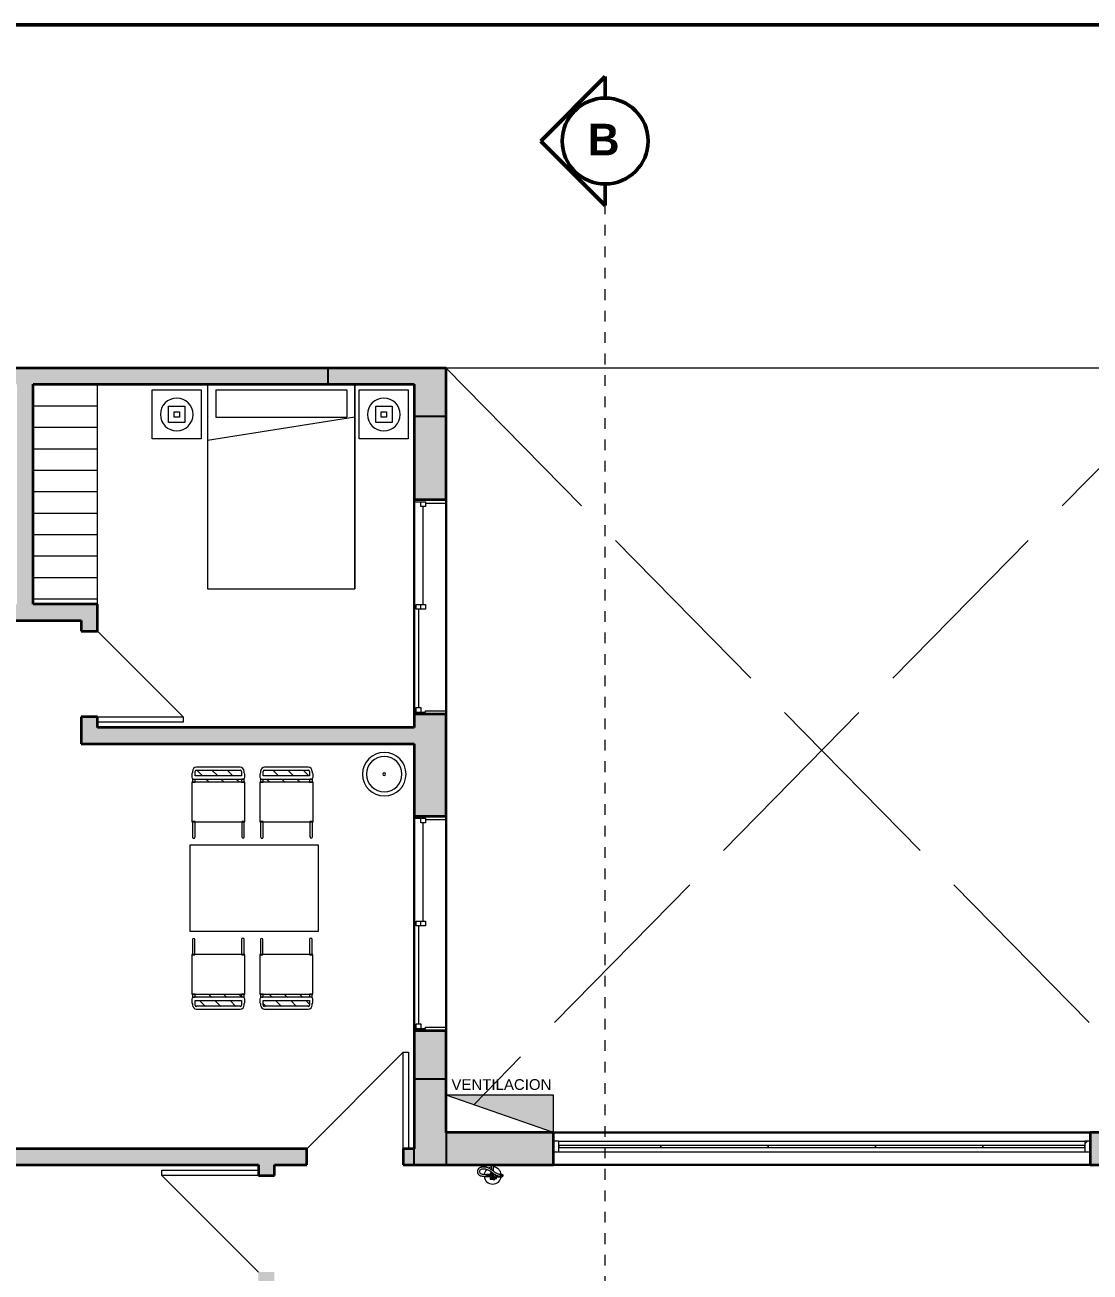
# Model space of a CAD drawing. Header units: metres. Extents: x 42 to 294, y -52 to 32.
# Drawn here: x 55.99 to 65.92, y -8.28 to 3.34 of the extents above; entities that cross this region are included whole.
import ezdxf

# ---------------------------------------------------------------- set-up
doc = ezdxf.new("R2010")
doc.units = ezdxf.units.M
doc.header["$LTSCALE"] = 0.15
doc.linetypes.add('ACAD_ISO02W100', pattern=[15, 12, -3])
doc.linetypes.add('Trazo punto', pattern=[0.015875, 0.00635, -0.004763, 0, -0.004763])
doc.layers.get('0').update_dxf_attribs({"lineweight": 20})
for name, color, linetype, lineweight in [('A-----SYP', 6, 'Continuous', 50), ('A-DETLGEM', 3, 'Continuous', 9), ('A-DOORSYM', 1, 'Continuous', 9), ('A-FLORPAM', 8, 'Continuous', 9), ('A-GLAZIDM', 6, 'Continuous', 9), ('A-WALL', 2, 'Continuous', 30), ('A-WALLCWM', 6, 'Continuous', 9), ('E-LITEEQM', 4, 'Continuous', 9), ('I-DETLFUM', 2, 'Continuous', 9), ('RECUADRO', 82, 'Continuous', 50), ('VENTILACIONES', 4, 'Continuous', 9)]:
    doc.layers.add(name, color=color, linetype=linetype, lineweight=lineweight)
doc.layers.add('Hatch', color=8, linetype='Continuous')
doc.layers.add('MUROS', color=11, linetype='Continuous')
doc.styles.get("Standard").update_dxf_attribs({"font": 'arial.ttf', "height": 0.15})
pattern_1 = [(315, (57.84308, -3.57136), (0.0707107, 0.0707107), [])]

# ---------------------------------------------------------------- blocks, each defined once
blk = doc.blocks.new('Puerta de 1 hoja - 90 x 210 cm-88-04 Tercer piso')
at = {"layer": 'A-DOORSYM', "lineweight": 13}
for p, q in [((0.717, 0.975), (-0.183, 0.075)), ((0.717, 0.975), (-0.183, 0.075)), ((0.717, 0.075), (0.717, 0.975))]:
    blk.add_line(p, q, dxfattribs=at)
blk = doc.blocks.new('Puerta de 1 hoja - 80 x 210 cm-87-04 Tercer piso')
at = {"layer": 'A-DOORSYM', "lineweight": 13}
for p, q in [((0.667, 0.875), (-0.133, 0.075)), ((0.667, 0.875), (-0.133, 0.075)), ((0.667, 0.075), (0.667, 0.875))]:
    blk.add_line(p, q, dxfattribs=at)
blk = doc.blocks.new('Deslizante con cubrejuntas - 2000 x 1200mm-111-04 Tercer piso')
at = {"layer": 'A-GLAZIDM', "lineweight": 13}
for p, q in [((-0.96825, 0.15), (-1, 0.15)), ((-0.96825, -0.04205), (-0.96825, 0.15)), ((0.96825, 0.15), (1, 0.15)), ((0.96825, -0.04205), (0.96825, 0.15)), ((1, 0.15), (1, -0.15)), ((-0.98095, -0.04205), (-0.96825, -0.04205)), ((-0.98095, -0.15), (-0.98095, -0.04205)), ((-0.9365, -0.0865), (-0.98095, -0.0865)), ((-0.96825, -0.04205), (-0.9365, -0.04205)), ((-0.9365, -0.04205), (-0.9365, -0.0865)), ((-0.022225, -0.064275), (-0.9365, -0.064275)), ((-0.022225, -0.04205), (0.022225, -0.04205)), ((-0.022225, -0.13095), (-0.022225, -0.04205)), ((0.022225, -0.0865), (-0.022225, -0.0865)), ((0.022225, -0.04205), (0.022225, -0.13095)), ((0.022225, -0.108725), (0.9365, -0.108725)), ((0.9365, -0.0865), (0.98095, -0.0865)), ((0.9365, -0.13095), (0.9365, -0.0865)), ((0.98095, -0.04205), (0.96825, -0.04205)), ((0.98095, -0.15), (0.98095, -0.04205)), ((-1, -0.15), (-0.98095, -0.15)), ((0.022225, -0.13095), (-0.022225, -0.13095)), ((0.98095, -0.13095), (0.9365, -0.13095)), ((1, -0.15), (0.98095, -0.15))]:
    blk.add_line(p, q, dxfattribs=at)
blk = doc.blocks.new('Panel de sistema - Acristalado-109-04 Tercer piso')
at = {"layer": 'A-WALLCWM'}
for p, q in [((0.475, 0.01), (-0.475, 0.01)), ((-0.475, 0.01), (-0.475, -0.01)), ((0.475, -0.01), (0.475, 0.01)), ((-0.475, -0.01), (0.475, -0.01))]:
    blk.add_line(p, q, dxfattribs=at)
blk = doc.blocks.new('Montante rectangular - Montante rectangular - 5x10 cm Aluminio-108-04 Tercer piso')
at = {"layer": 'A-WALLCWM'}
for p, q in [((16.534, 4.814), (17.484, 4.814)), ((16.534, 4.714), (17.484, 4.714))]:
    blk.add_line(p, q, dxfattribs=at)
blk = doc.blocks.new('Montante rectangular - Montante rectangular - 5x10 cm Aluminio-107-04 Tercer piso')
at = {"layer": 'A-WALLCWM'}
h = blk.add_hatch(dxfattribs=at)
h.set_pattern_fill('FP1_4', color=256, style=0, pattern_type=2)
h.set_pattern_definition([(315, (-0.215, 0.048), (0.25173, 0.25173), []), (315, (-0.215, -0.333), (0.25173, 0.25173), [])])
h.paths.add_polyline_path([(-0.05, 0.05), (0, 0.05), (0, -0.05), (-0.05, -0.05)], flags=0)
at = {"layer": 'A-WALLCWM', "lineweight": 13}
for p, q in [((-0.05, 0.05), (0, 0.05)), ((-0.05, -0.05), (-0.05, 0.05)), ((0, 0.05), (0, -0.05)), ((0, -0.05), (-0.05, -0.05))]:
    blk.add_line(p, q, dxfattribs=at)
blk = doc.blocks.new('Panel de sistema - Acristalado-96-04 Tercer piso')
at = {"layer": 'A-WALLCWM'}
for p, q in [((0.5, 0.01), (-0.5, 0.01)), ((-0.5, 0.01), (-0.5, -0.01)), ((0.5, -0.01), (0.5, 0.01)), ((-0.5, -0.01), (0.5, -0.01))]:
    blk.add_line(p, q, dxfattribs=at)
blk = doc.blocks.new('Montante rectangular - Montante rectangular - 5x10 cm Aluminio-93-04 Tercer piso')
at = {"layer": 'A-WALLCWM'}
for p, q in [((20.734, -3.131), (20.734, -4.131)), ((20.834, -3.131), (20.834, -4.131))]:
    blk.add_line(p, q, dxfattribs=at)
blk = doc.blocks.new('Panel de sistema - Acristalado-95-04 Tercer piso')
at = {"layer": 'A-WALLCWM'}
for p, q in [((0.5, 0.01), (-0.5, 0.01)), ((-0.5, 0.01), (-0.5, -0.01)), ((0.5, -0.01), (0.5, 0.01)), ((-0.5, -0.01), (0.5, -0.01))]:
    blk.add_line(p, q, dxfattribs=at)
blk = doc.blocks.new('Panel de sistema - Acristalado-94-04 Tercer piso')
at = {"layer": 'A-WALLCWM'}
for p, q in [((0.5, 0.01), (-0.5, 0.01)), ((-0.5, 0.01), (-0.5, -0.01)), ((0.5, -0.01), (0.5, 0.01)), ((-0.5, -0.01), (0.5, -0.01))]:
    blk.add_line(p, q, dxfattribs=at)
blk = doc.blocks.new('Panel de sistema - Acristalado-92-04 Tercer piso')
at = {"layer": 'A-WALLCWM'}
for p, q in [((0.475, 0.01), (-0.475, 0.01)), ((-0.475, 0.01), (-0.475, -0.01)), ((0.475, -0.01), (0.475, 0.01)), ((-0.475, -0.01), (0.475, -0.01))]:
    blk.add_line(p, q, dxfattribs=at)
blk = doc.blocks.new('Montante rectangular - Montante rectangular - 5x10 cm Aluminio-91-04 Tercer piso')
at = {"layer": 'A-WALLCWM'}
for p, q in [((20.484, 4.814), (21.434, 4.814)), ((20.484, 4.714), (21.434, 4.714))]:
    blk.add_line(p, q, dxfattribs=at)
blk = doc.blocks.new('Montante rectangular - Montante rectangular - 5x10 cm Aluminio-90-04 Tercer piso')
at = {"layer": 'A-WALLCWM'}
h = blk.add_hatch(dxfattribs=at)
h.set_pattern_fill('FP1_7', color=256, style=0, pattern_type=2)
h.set_pattern_definition([(225, (0.165, 0.048), (0.25173, -0.25173), []), (225, (0.165, -0.333), (0.25173, -0.25173), [])])
h.paths.add_polyline_path([(-0.05, 0.05), (-0.05, -0.05), (0, -0.05), (0, 0.05)], flags=0)
at = {"layer": 'A-WALLCWM', "lineweight": 13}
for p, q in [((-0.05, 0.05), (-0.05, -0.05)), ((0, 0.05), (-0.05, 0.05)), ((0, -0.05), (0, 0.05)), ((-0.05, -0.05), (0, -0.05))]:
    blk.add_line(p, q, dxfattribs=at)
blk = doc.blocks.new('M_Table-Rectangular - 1200 x 800 mm-8-04 Tercer piso')
at = {"layer": 'I-DETLFUM'}
for p, q in [((0.6, 0.4), (-0.6, 0.4)), ((-0.6, 0.4), (-0.6, -0.4)), ((0.6, -0.4), (0.6, 0.4)), ((-0.6, -0.4), (0.6, -0.4))]:
    blk.add_line(p, q, dxfattribs=at)
blk = doc.blocks.new('Chair - Kinder - Chair - Kinder-24-04 Tercer piso')
at = {"layer": 'I-DETLFUM'}
for p, q in [((-0.252, 0.346), (-0.252, 0.203)), ((-0.229, 0.203), (-0.229, 0.346)), ((0.206, 0.346), (0.206, 0.203)), ((0.231, 0.203), (0.231, 0.346)), ((0.237, 0.206), (-0.258, 0.206)), ((-0.258, 0.206), (-0.258, -0.162)), ((-0.252, 0.203), (-0.229, 0.203)), ((0.206, 0.203), (0.231, 0.203)), ((0.237, -0.162), (0.237, 0.206)), ((-0.258, -0.162), (0.237, -0.162)), ((-0.258, -0.209), (-0.258, -0.239)), ((-0.226, -0.162), (-0.252, -0.162)), ((-0.252, -0.162), (-0.252, -0.196)), ((0.221, -0.192), (-0.241, -0.192)), ((-0.241, -0.192), (-0.231, -0.192)), ((-0.226, -0.192), (-0.226, -0.162)), ((-0.226, -0.222), (0.206, -0.222)), ((-0.226, -0.264), (-0.226, -0.222)), ((0.231, -0.162), (0.206, -0.162)), ((0.206, -0.162), (0.206, -0.192)), ((0.206, -0.222), (0.206, -0.264)), ((0.231, -0.196), (0.231, -0.162)), ((0.237, -0.239), (0.237, -0.209)), ((-0.252, -0.25), (-0.252, -0.264)), ((0.193, -0.276), (-0.213, -0.276)), ((-0.213, -0.302), (0.193, -0.302)), ((0.231, -0.264), (0.231, -0.25))]:
    blk.add_line(p, q, dxfattribs=at)
for centre, radius, start, end in [((-0.241, 0.346), 0.0111, 360, 180), ((0.218, 0.346), 0.0127, 360, 180), ((-0.241, -0.209), 0.0171, 92.1268, 180), ((-0.241, -0.209), 0.0171, 89.5465, 128.9719), ((0.22, -0.209), 0.0171, 360, 87.8732), ((0.22, -0.209), 0.0171, 51.0281, 87.8732), ((-0.239, -0.236), 0.0192, 189.5463, 229.0764), ((-0.213, -0.264), 0.0381, 180, 270), ((-0.213, -0.264), 0.0127, 180, 270), ((0.193, -0.264), 0.0381, 270, 360), ((0.193, -0.264), 0.0127, 270, 360), ((0.218, -0.236), 0.0192, 310.9236, 350.4537)]:
    blk.add_arc(centre, radius, start, end, dxfattribs=at)
blk = doc.blocks.new('Chair - Kinder - Chair - Kinder-61-04 Tercer piso')
at = {"layer": 'I-DETLFUM'}
for p, q in [((-0.252, 0.346), (-0.252, 0.203)), ((-0.229, 0.203), (-0.229, 0.346)), ((0.206, 0.346), (0.206, 0.203)), ((0.231, 0.203), (0.231, 0.346)), ((0.237, 0.206), (-0.258, 0.206)), ((-0.258, 0.206), (-0.258, -0.162)), ((-0.252, 0.203), (-0.229, 0.203)), ((0.206, 0.203), (0.231, 0.203)), ((0.237, -0.162), (0.237, 0.206)), ((-0.258, -0.162), (0.237, -0.162)), ((-0.258, -0.209), (-0.258, -0.239)), ((-0.226, -0.162), (-0.252, -0.162)), ((-0.252, -0.162), (-0.252, -0.196)), ((0.221, -0.192), (-0.241, -0.192)), ((-0.241, -0.192), (-0.231, -0.192)), ((-0.226, -0.192), (-0.226, -0.162)), ((-0.226, -0.222), (0.206, -0.222)), ((-0.226, -0.264), (-0.226, -0.222)), ((0.231, -0.162), (0.206, -0.162)), ((0.206, -0.162), (0.206, -0.192)), ((0.206, -0.222), (0.206, -0.264)), ((0.231, -0.196), (0.231, -0.162)), ((0.237, -0.239), (0.237, -0.209)), ((-0.252, -0.25), (-0.252, -0.264)), ((0.193, -0.276), (-0.213, -0.276)), ((-0.213, -0.302), (0.193, -0.302)), ((0.231, -0.264), (0.231, -0.25))]:
    blk.add_line(p, q, dxfattribs=at)
for centre, radius, start, end in [((-0.241, 0.346), 0.0111, 360, 180), ((0.218, 0.346), 0.0127, 360, 180), ((-0.241, -0.209), 0.0171, 92.1268, 180), ((-0.241, -0.209), 0.0171, 89.5465, 128.9719), ((0.22, -0.209), 0.0171, 360, 87.8732), ((0.22, -0.209), 0.0171, 51.0281, 87.8732), ((-0.239, -0.236), 0.0192, 189.5463, 229.0764), ((-0.213, -0.264), 0.0381, 180, 270), ((-0.213, -0.264), 0.0127, 180, 270), ((0.193, -0.264), 0.0381, 270, 360), ((0.193, -0.264), 0.0127, 270, 360), ((0.218, -0.236), 0.0192, 310.9236, 350.4537)]:
    blk.add_arc(centre, radius, start, end, dxfattribs=at)
blk = doc.blocks.new('Bed _3_ - 1372 x 1905mm - Double-59-04 Tercer piso')
at = {"layer": 'I-DETLFUM'}
for p, q in [((-0.415, 0.907), (-0.415, -0.998)), ((-0.415, 0.907), (-0.415, -0.998)), ((-0.338, 0.856), (-0.338, 0.602)), ((-0.338, 0.856), (0.881, 0.856)), ((0.881, 0.856), (0.881, 0.602)), ((0.957, -0.998), (0.957, 0.907)), ((0.957, 0.907), (0.957, -0.998)), ((0.957, 0.602), (-0.415, 0.384)), ((-0.338, 0.602), (0.881, 0.602)), ((-0.415, -0.998), (0.957, -0.998)), ((-0.415, -0.998), (0.957, -0.998))]:
    blk.add_line(p, q, dxfattribs=at)
blk = doc.blocks.new('Mesa-Mesita de noche - 0457 x 0457 x 0610 mm-18-04 Tercer piso')
at = {"layer": 'I-DETLFUM'}
for p, q in [((0.004, 0), (0.004, 0.457)), ((0.004, 0.457), (0.461, 0.457)), ((0.461, 0.457), (0.461, 0)), ((0.461, 0), (0.004, 0))]:
    blk.add_line(p, q, dxfattribs=at)
blk = doc.blocks.new('Table Lamp _2_ - 60 watt Incandescent-17-04 Tercer piso')
at = {"layer": 'E-LITEEQM'}
for p, q in [((-0.0762, -0.0762), (-0.0762, 0.0762)), ((-0.0762, 0.0762), (0.0762, 0.0762)), ((-0.0254, -0.0254), (-0.0254, 0.0254)), ((-0.0254, 0.0254), (0.0254, 0.0254)), ((0.0254, 0.0254), (0.0254, -0.0254)), ((0.0762, 0.0762), (0.0762, -0.0762)), ((0.0762, -0.0762), (-0.0762, -0.0762)), ((0.0254, -0.0254), (-0.0254, -0.0254))]:
    blk.add_line(p, q, dxfattribs=at)
for start, end in [(360, 180), (180, 360)]:
    blk.add_arc((0, 0), 0.1524, start, end, dxfattribs=at)
blk = doc.blocks.new('Floor Lamp _5_ - 100 watt Incandescent-32-04 Tercer piso')
at = {"layer": 'E-LITEEQM'}
for radius, start, end in [(0.203, 0, 180), (0.203, 360, 180), (0.165, 360, 180), (0.203, 180, 0), (0.203, 180, 360), (0.165, 180, 360), (0.0127, 360, 180), (0.0127, 180, 360)]:
    blk.add_arc((0, 0), radius, start, end, dxfattribs=at)
blk = doc.blocks.new('Extintor Planta - Extintor Planta-7-04 Tercer piso')
at = {"layer": 'A-DETLGEM'}
for p, q in [((-0.033, 0), (0.033, 0)), ((-0.033, -0.003), (-0.033, 0)), ((0.033, 0), (0.033, -0.003)), ((-0.056, -0.091), (-0.033, -0.091)), ((-0.056, -0.113), (-0.056, -0.091)), ((-0.032, -0.092), (-0.056, -0.092)), ((-0.032, -0.112), (-0.056, -0.112)), ((-0.033, -0.113), (-0.056, -0.113)), ((-0.033, -0.095), (-0.055, -0.095)), ((-0.033, -0.097), (-0.055, -0.097)), ((-0.033, -0.098), (-0.055, -0.098)), ((-0.033, -0.106), (-0.055, -0.106)), ((-0.033, -0.106), (-0.055, -0.106)), ((-0.033, -0.109), (-0.055, -0.109)), ((-0.011, -0.003), (-0.033, -0.003)), ((-0.031, -0.111), (-0.031, -0.093)), ((-0.024, -0.094), (-0.031, -0.094)), ((-0.031, -0.094), (-0.031, -0.109)), ((-0.031, -0.109), (-0.031, -0.094)), ((-0.024, -0.109), (-0.031, -0.109)), ((-0.024, -0.102), (-0.03, -0.102)), ((-0.024, -0.093), (-0.019, -0.093)), ((-0.024, -0.11), (-0.024, -0.093)), ((-0.024, -0.094), (-0.024, -0.109)), ((-0.024, -0.109), (-0.024, -0.094)), ((-0.024, -0.094), (-0.024, -0.109)), ((-0.024, -0.109), (-0.024, -0.094)), ((-0.019, -0.11), (-0.024, -0.11)), ((-0.019, -0.111), (-0.019, -0.093)), ((-0.017, -0.078), (-0.016, -0.077)), ((-0.017, -0.079), (-0.017, -0.078)), ((-0.016, -0.08), (-0.017, -0.079)), ((-0.017, -0.08), (-0.008, -0.08)), ((-0.017, -0.091), (-0.017, -0.08)), ((0.015, -0.091), (-0.017, -0.091)), ((-0.017, -0.113), (0.085, -0.113)), ((-0.017, -0.124), (-0.017, -0.113)), ((-0.008, -0.077), (-0.016, -0.077)), ((-0.016, -0.077), (-0.008, -0.077)), ((-0.008, -0.08), (-0.016, -0.08)), ((-0.014, -0.079), (-0.014, -0.078)), ((-0.014, -0.078), (-0.014, -0.079)), ((-0.008, -0.05), (-0.009, -0.005)), ((-0.009, -0.101), (0.006, -0.1)), ((-0.009, -0.1), (0.006, -0.1)), ((-0.009, -0.103), (0.006, -0.103)), ((-0.009, -0.104), (0.006, -0.104)), ((-0.008, -0.091), (-0.008, -0.074)), ((-0.003, -0.124), (-0.003, -0.113)), ((0.007, -0.091), (0.007, -0.085)), ((0.008, -0.062), (0.009, -0.005)), ((0.01, -0.111), (0.01, -0.093)), ((0.033, -0.003), (0.011, -0.003)), ((0.011, -0.113), (0.011, -0.116)), ((0.014, -0.113), (0.014, -0.117)), ((0.024, -0.111), (0.024, -0.097)), ((0.034, -0.113), (0.034, -0.113)), ((0.059, -0.091), (0.085, -0.091)), ((0.067, -0.091), (0.077, -0.091)), ((0.067, -0.112), (0.077, -0.112)), ((0.078, -0.091), (0.068, -0.091)), ((0.068, -0.092), (0.078, -0.092)), ((0.068, -0.111), (0.078, -0.111)), ((0.078, -0.112), (0.068, -0.112)), ((0.083, -0.095), (0.073, -0.095)), ((0.073, -0.095), (0.084, -0.095)), ((0.083, -0.108), (0.073, -0.108)), ((0.073, -0.108), (0.084, -0.108)), ((0.074, -0.097), (0.085, -0.097)), ((0.074, -0.098), (0.084, -0.098)), ((0.074, -0.105), (0.084, -0.105)), ((0.074, -0.106), (0.085, -0.106)), ((-0.021, -0.124), (-0.022, -0.125)), ((0.002, -0.125), (-0.022, -0.125)), ((-0.022, -0.125), (-0.022, -0.134)), ((-0.022, -0.134), (-0.021, -0.136)), ((0.002, -0.134), (-0.022, -0.134)), ((0, -0.124), (-0.021, -0.124)), ((-0.021, -0.136), (0, -0.136)), ((0.002, -0.125), (0, -0.124)), ((0, -0.136), (0.002, -0.134)), ((0.002, -0.134), (0.002, -0.125)), ((0.022, -0.129), (0.027, -0.129)), ((0.022, -0.13), (0.027, -0.13))]:
    blk.add_line(p, q, dxfattribs=at)
blk.add_circle((0.014, -0.129), 0.0086, dxfattribs=at)
for centre, radius, start, end in [((0.002, -0.102), 0.08, 135.9144, 172.2983), ((0.002, -0.102), 0.08, 185.9533, 352.0968), ((-0.055, -0.096), 0.00125, 87.7534, 272.2466), ((-0.055, -0.096), 0.0015, 180, 270), ((-0.055, -0.107), 0.0015, 90, 180), ((-0.055, -0.107), 0.00125, 87.7534, 272.2466), ((0.002, -0.102), 0.08, 97.6108, 120.165), ((-0.033, -0.093), 0.002, 0, 90), ((-0.033, -0.096), 0.00125, 267.7534, 92.2466), ((-0.033, -0.096), 0.0015, 270, 2.3082), ((-0.033, -0.107), 0.0015, 0, 90), ((-0.033, -0.107), 0.00125, 267.7534, 92.2466), ((-0.033, -0.111), 0.002, 270, 0), ((-0.02, -0.098), 0.0113, 159.7422, 200.2578), ((-0.02, -0.105), 0.0113, 159.7422, 200.2578), ((0.002, -0.102), 0.028, 132.7949, 163.8176), ((0.002, -0.102), 0.028, 196.1824, 227.2051), ((-0.035, -0.098), 0.0113, 339.7422, 20.2578), ((-0.035, -0.105), 0.0113, 339.7422, 20.2578), ((-0.017, -0.093), 0.002, 90, 180), ((-0.017, -0.111), 0.002, 180, 270), ((-0.016, -0.08), 0.0031, 55.6158, 124.3842), ((-0.016, -0.077), 0.0031, 235.6158, 304.3842), ((-0.01, -0.089), 0.0116, 75.4775, 107.588), ((-0.01, -0.068), 0.0116, 252.412, 284.5225), ((0.002, -0.102), 0.028, 108.9791, 119.0924), ((-0.011, -0.005), 0.002, 0, 90), ((-0.009, -0.102), 0.002, 90, 270), ((-0.009, -0.102), 0.001, 90, 270), ((0, -0.076), 0.005, 185.0996, 281.5457), ((0, -0.076), 0.004, 199.6469, 266.9771), ((0.006, -0.102), 0.0015, 270, 90), ((0.006, -0.102), 0.002, 270, 90), ((0.011, -0.005), 0.002, 90, 180), ((0.002, -0.102), 0.08, 7.9032, 84.6893), ((0.009, -0.116), 0.002, 291.6043, 0), ((0.002, -0.102), 0.019, 311.384, 324.6235), ((0.002, -0.102), 0.02, 308.9062, 326.633), ((0.002, -0.102), 0.028, 317.5683, 336.8386), ((0.065, -0.102), 0.0097, 240.3001, 93.6967), ((0.065, -0.092), 0.001, 95.1964, 167.3578), ((0.064, -0.102), 0.0095, 270, 85.8221), ((0.065, -0.111), 0.001, 192.6422, 264.8036), ((0.066, -0.102), 0.0105, 84.8036, 95.1964), ((0.066, -0.102), 0.0105, 264.8036, 275.1964), ((0.067, -0.092), 0.001, 348.7613, 84.8036), ((0.067, -0.111), 0.001, 275.1964, 11.2387), ((0.073, -0.096), 0.001, 35.1964, 116.6), ((0.073, -0.107), 0.001, 243.4, 324.8036), ((0.065, -0.102), 0.0105, 24.8036, 35.1964), ((0.065, -0.102), 0.0105, 324.8036, 335.1964), ((0.073, -0.098), 0.001, 303.4, 24.8036), ((0.073, -0.105), 0.001, 335.1964, 56.6), ((0.077, -0.092), 0.001, 348.7613, 84.8036), ((0.077, -0.111), 0.001, 275.1964, 11.2387), ((0.075, -0.102), 0.0097, 41.8777, 71.729), ((0.075, -0.102), 0.0097, 288.271, 318.1223), ((0.079, -0.102), 0.008, 283.1821, 76.8179), ((0.082, -0.102), 0.011, 270, 90), ((0.083, -0.096), 0.001, 35.1964, 91.717), ((0.083, -0.107), 0.001, 268.283, 324.8036), ((0.075, -0.102), 0.0105, 24.8036, 35.1964), ((0.084, -0.098), 0.001, 303.4, 24.8036), ((0.075, -0.102), 0.0097, 360, 18.953), ((0.075, -0.102), 0.0097, 341.047, 0), ((0.084, -0.105), 0.001, 335.1964, 56.6), ((0.075, -0.102), 0.0105, 324.8036, 335.1964), ((0.085, -0.102), 0.011, 270, 90), ((0.079, -0.102), 0.007, 323.9259, 36.0741), ((0.092, -0.102), 0.007, 289.664, 70.336), ((0.002, -0.102), 0.019, 254.7425, 283.427), ((0.002, -0.102), 0.02, 255.5225, 279.103), ((0.014, -0.129), 0.012, 111.6043, 356.6434), ((0.002, -0.102), 0.028, 270, 270.666), ((0.002, -0.102), 0.028, 277.6417, 310.5926), ((0.014, -0.129), 0.012, 1.4206, 102.9565), ((0.022, -0.129), 0.0005, 90, 270)]:
    blk.add_arc(centre, radius, start, end, dxfattribs=at)
blk.add_ellipse((0.012, -0.119), major_axis=(-0.00015, 0.00169), ratio=0.811951, dxfattribs=at)
for points, knots in [([(0.069, -0.093), (0.064, -0.092), (0.061, -0.091), (0.053, -0.089), (0.05, -0.087), (0.045, -0.086), (0.044, -0.085), (0.042, -0.085), (0.041, -0.084), (0.04, -0.084), (0.04, -0.083), (0.038, -0.083), (0.037, -0.082), (0.033, -0.08), (0.031, -0.079), (0.026, -0.076), (0.024, -0.074), (0.019, -0.071), (0.017, -0.069), (0.011, -0.064), (0.007, -0.061), (-0.003, -0.054), (-0.007, -0.051), (-0.014, -0.046), (-0.017, -0.045), (-0.021, -0.042), (-0.022, -0.041), (-0.027, -0.038), (-0.03, -0.037), (-0.037, -0.033), (-0.04, -0.032), (-0.048, -0.029), (-0.052, -0.027), (-0.057, -0.026), (-0.058, -0.026), (-0.06, -0.025), (-0.061, -0.025), (-0.063, -0.025), (-0.064, -0.024), (-0.067, -0.024), (-0.068, -0.024), (-0.074, -0.023), (-0.078, -0.023), (-0.085, -0.023), (-0.089, -0.024), (-0.093, -0.024), (-0.093, -0.024), (-0.095, -0.024), (-0.095, -0.024), (-0.096, -0.024), (-0.097, -0.024), (-0.099, -0.025), (-0.1, -0.025), (-0.104, -0.025), (-0.106, -0.026), (-0.111, -0.027), (-0.113, -0.028), (-0.117, -0.029), (-0.119, -0.03), (-0.123, -0.032), (-0.125, -0.033), (-0.128, -0.036), (-0.13, -0.037), (-0.132, -0.039), (-0.132, -0.04), (-0.133, -0.041), (-0.133, -0.041), (-0.134, -0.042), (-0.134, -0.043), (-0.135, -0.044), (-0.136, -0.045), (-0.138, -0.048), (-0.138, -0.05), (-0.14, -0.054), (-0.14, -0.057), (-0.141, -0.06), (-0.141, -0.061), (-0.141, -0.063), (-0.141, -0.064), (-0.141, -0.066), (-0.141, -0.067), (-0.141, -0.071), (-0.141, -0.073), (-0.14, -0.077), (-0.14, -0.079), (-0.138, -0.082), (-0.138, -0.084), (-0.137, -0.086), (-0.136, -0.087), (-0.135, -0.089), (-0.134, -0.091), (-0.131, -0.093), (-0.13, -0.094), (-0.128, -0.096), (-0.127, -0.097), (-0.125, -0.098), (-0.123, -0.099), (-0.12, -0.101), (-0.118, -0.102), (-0.115, -0.103), (-0.113, -0.104), (-0.111, -0.105), (-0.11, -0.105), (-0.108, -0.105), (-0.108, -0.105), (-0.105, -0.106), (-0.104, -0.106), (-0.099, -0.107), (-0.096, -0.108), (-0.09, -0.109), (-0.086, -0.109), (-0.08, -0.11), (-0.078, -0.11), (-0.076, -0.11), (-0.074, -0.11), (-0.073, -0.11), (-0.072, -0.11), (-0.07, -0.11), (-0.069, -0.11), (-0.066, -0.11), (-0.065, -0.111), (-0.061, -0.111), (-0.059, -0.111), (-0.056, -0.111)], [0, 0, 0, 0, 12.628374, 12.628374, 25.256748, 25.256748, 30.408273, 30.408273, 32.810476, 32.810476, 35.212678, 35.212678, 40.017083, 40.017083, 49.625893, 49.625893, 59.234703, 59.234703, 67.105643, 67.105643, 83.617408, 83.617408, 100.129174, 100.129174, 107.953215, 107.953215, 112.869617, 112.869617, 122.70242, 122.70242, 132.535223, 132.535223, 142.368026, 142.368026, 145.233451, 145.233451, 147.484006, 147.484006, 149.734561, 149.734561, 154.23567, 154.23567, 163.457339, 163.457339, 172.679009, 172.679009, 174.337146, 174.337146, 175.835512, 175.835512, 177.333879, 177.333879, 180.330613, 180.330613, 185.280729, 185.280729, 190.230844, 190.230844, 193.903437, 193.903437, 197.576029, 197.576029, 200.533896, 200.533896, 201.565321, 201.565321, 202.424703, 202.424703, 203.284085, 203.284085, 205.002849, 205.002849, 208.63314, 208.63314, 212.263432, 212.263432, 214.290056, 214.290056, 216.058802, 216.058802, 217.827548, 217.827548, 221.217195, 221.217195, 224.606841, 224.606841, 226.313124, 226.313124, 227.846636, 227.846636, 230.109339, 230.109339, 232.372042, 232.372042, 234.634746, 234.634746, 236.897449, 236.897449, 240.706675, 240.706675, 244.515901, 244.515901, 246.372383, 246.372383, 248.228864, 248.228864, 251.941827, 251.941827, 259.367753, 259.367753, 269.878861, 269.878861, 274.886822, 274.886822, 278.207164, 278.207164, 280.860914, 280.860914, 283.514665, 283.514665, 288.822165, 288.822165, 294.320287, 294.320287, 294.320287, 294.320287]), ([(0.064, -0.111), (0.054, -0.108), (0.032, -0.103), (0.001, -0.08), (-0.029, -0.058), (-0.062, -0.041), (-0.091, -0.042), (-0.118, -0.046), (-0.124, -0.065), (-0.121, -0.08), (-0.099, -0.09), (-0.077, -0.091), (-0.061, -0.092), (-0.056, -0.092)], [0, 0, 0, 0, 32.609078, 67.073318, 113.150037, 146.136726, 174.512032, 201.860882, 215.093168, 227.864963, 246.335501, 279.385254, 294.320287, 294.320287, 294.320287, 294.320287]), ([(0.027, -0.13), (0.027, -0.13), (0.027, -0.13), (0.027, -0.13), (0.027, -0.13), (0.032, -0.13), (0.032, -0.13), (0.034, -0.13), (0.034, -0.129), (0.035, -0.129), (0.035, -0.129), (0.036, -0.128), (0.036, -0.128), (0.037, -0.127), (0.037, -0.127), (0.037, -0.126), (0.037, -0.125), (0.037, -0.123), (0.037, -0.122), (0.037, -0.12), (0.037, -0.119), (0.037, -0.116), (0.036, -0.114), (0.035, -0.113)], [0, 0, 0, 0, 0.96333, 0.96333, 2.889989, 2.889989, 5.040517, 5.040517, 6.840096, 6.840096, 7.911251, 7.911251, 8.945252, 8.945252, 9.979252, 9.979252, 12.571439, 12.571439, 14.219955, 14.219955, 17.617879, 17.617879, 23.39155, 23.39155, 23.39155, 23.39155]), ([(0.027, -0.129), (0.027, -0.129), (0.027, -0.129), (0.029, -0.128), (0.03, -0.128), (0.031, -0.128), (0.032, -0.128), (0.033, -0.128), (0.034, -0.128), (0.034, -0.128), (0.034, -0.127), (0.035, -0.127), (0.035, -0.127), (0.035, -0.126), (0.035, -0.126), (0.036, -0.125), (0.036, -0.124), (0.036, -0.122), (0.036, -0.122), (0.036, -0.121), (0.036, -0.12), (0.036, -0.119), (0.035, -0.118), (0.035, -0.116), (0.034, -0.114), (0.034, -0.113)], [0, 0, 0, 0, 0.961919, 0.961919, 2.885757, 2.885757, 5.037517, 5.037517, 6.837759, 6.837759, 8.074039, 8.074039, 9.310319, 9.310319, 10.5466, 10.5466, 13.362107, 13.362107, 14.759443, 14.759443, 16.156779, 16.156779, 18.95145, 18.95145, 23.688403, 23.688403, 23.688403, 23.688403])]:
    blk.add_open_spline(points, degree=3, knots=knots, dxfattribs=at)
blk = doc.blocks.new('Sección - Extremo de sección-3896-04 Tercer piso')
at = {"layer": 'A-----SYP'}
for p, q in [((-0.006, 0.00598), (-0.012, 0)), ((0, 0), (-0.006, 0.00598)), ((-0.012, 0), (-0.01, 0)), ((-0.002, 0), (0, 0))]:
    blk.add_line(p, q, dxfattribs=at)
blk.add_circle((-0.006, 0), 0.004, dxfattribs=at)
blk.add_arc((-0.006, 0), 0.004, 0, 180, dxfattribs=at)
blk = doc.blocks.new('Puerta de 1 hoja - 90 x 210 cm-71-02 Primer piso')
at = {"layer": 'A-DOORSYM', "lineweight": 13}
for p, q in [((0.717, 0.975), (-0.183, 0.075)), ((0.717, 0.975), (-0.183, 0.075)), ((0.717, 0.075), (0.717, 0.975))]:
    blk.add_line(p, q, dxfattribs=at)
blk = doc.blocks.new('Puerta de 1 hoja - 80 x 210 cm-66-02 Primer piso')
at = {"layer": 'A-DOORSYM', "lineweight": 13}
for p, q in [((0.667, 0.875), (-0.133, 0.075)), ((0.667, 0.875), (-0.133, 0.075)), ((0.667, 0.075), (0.667, 0.875))]:
    blk.add_line(p, q, dxfattribs=at)

msp = doc.modelspace()

# ---------------------------------------------------------------- hatches: boundary and pattern name
at = {"layer": 'A-FLORPAM'}
h = msp.add_hatch(dxfattribs=at)
h.set_pattern_fill('FP1_3', color=256, style=0, pattern_type=2)
h.set_pattern_definition(pattern_1)
edge = h.paths.add_edge_path(flags=0)
edge.add_line((57.579, -3.659), (58.01, -3.659))
edge.add_line((58.01, -3.659), (58.01, -3.618))
edge.add_arc((57.998, -3.618), 0.0127, 0, 90)
edge.add_line((57.998, -3.605), (57.591, -3.605))
edge.add_arc((57.591, -3.618), 0.0127, 90, 180)
edge.add_line((57.579, -3.618), (57.579, -3.659))
h = msp.add_hatch(dxfattribs=at)
h.set_pattern_fill('FP1_3', color=256, style=0, pattern_type=2)
h.set_pattern_definition(pattern_1)
h.paths.add_polyline_path([(58.01, -3.719), (58.01, -3.689), (57.579, -3.689), (57.579, -3.719)], flags=0)
h = msp.add_hatch(dxfattribs=at)
h.set_pattern_fill('FP1_3', color=256, style=0, pattern_type=2)
h.set_pattern_definition(pattern_1)
edge = h.paths.add_edge_path(flags=0)
edge.add_line((58.213, -3.659), (58.645, -3.659))
edge.add_line((58.645, -3.659), (58.645, -3.618))
edge.add_arc((58.632, -3.618), 0.0127, 0, 90)
edge.add_line((58.632, -3.605), (58.226, -3.605))
edge.add_arc((58.226, -3.618), 0.0127, 90, 180)
edge.add_line((58.213, -3.618), (58.213, -3.659))
h = msp.add_hatch(dxfattribs=at)
h.set_pattern_fill('FP1_3', color=256, style=0, pattern_type=2)
h.set_pattern_definition(pattern_1)
h.paths.add_polyline_path([(58.645, -3.719), (58.645, -3.689), (58.213, -3.689), (58.213, -3.719)], flags=0)
h = msp.add_hatch(dxfattribs=at)
h.set_pattern_fill('FP1_3', color=256, style=0, pattern_type=2)
h.set_pattern_definition(pattern_1)
h.paths.add_polyline_path([(57.579, -5.693), (57.579, -5.724), (58.01, -5.724), (58.01, -5.693)], flags=0)
h = msp.add_hatch(dxfattribs=at)
h.set_pattern_fill('FP1_3', color=256, style=0, pattern_type=2)
h.set_pattern_definition(pattern_1)
h.paths.add_polyline_path([(58.213, -5.693), (58.213, -5.724), (58.645, -5.724), (58.645, -5.693)], flags=0)
h = msp.add_hatch(dxfattribs=at)
h.set_pattern_fill('FP1_3', color=256, style=0, pattern_type=2)
h.set_pattern_definition(pattern_1)
edge = h.paths.add_edge_path(flags=0)
edge.add_line((58.01, -5.753), (57.579, -5.753))
edge.add_line((57.579, -5.753), (57.579, -5.795))
edge.add_arc((57.591, -5.795), 0.0127, 180, 270)
edge.add_line((57.591, -5.808), (57.998, -5.808))
edge.add_arc((57.998, -5.795), 0.0127, 270, 360)
edge.add_line((58.01, -5.795), (58.01, -5.753))
h = msp.add_hatch(dxfattribs=at)
h.set_pattern_fill('FP1_3', color=256, style=0, pattern_type=2)
h.set_pattern_definition(pattern_1)
edge = h.paths.add_edge_path(flags=0)
edge.add_line((58.645, -5.753), (58.213, -5.753))
edge.add_line((58.213, -5.753), (58.213, -5.795))
edge.add_arc((58.226, -5.795), 0.0127, 180, 270)
edge.add_line((58.226, -5.808), (58.632, -5.808))
edge.add_arc((58.632, -5.795), 0.0127, 270, 360)
edge.add_line((58.645, -5.795), (58.645, -5.753))
at = {"layer": 'Hatch', "ltscale": 0.2}
for points in [[(59.618, -0.009), (59.618, -0.309), (59.918, -0.309), (59.918, 0.141), (58.818, 0.141), (58.818, -0.009)], [(59.918, -6.484), (59.618, -6.484), (59.618, -7.284), (59.918, -7.284)]]:
    msp.add_hatch(color=256, dxfattribs=at).paths.add_polyline_path(points)
at = {"layer": 'MUROS'}
h = msp.add_hatch(color=256, dxfattribs=at)
h.paths.add_polyline_path([(54.418, -2.209), (55.118, -2.209), (55.118, -2.059), (54.418, -2.059), (54.418, -0.309), (54.118, -0.309), (54.118, -4.034), (54.418, -4.034), (54.418, -3.359), (55.118, -3.359), (55.118, -3.209), (54.418, -3.209)])
h.paths.add_polyline_path([(58.818, 0.141), (55.018, 0.141), (55.018, -0.009), (55.918, -0.009), (55.918, -2.059), (55.818, -2.059), (55.818, -2.209), (56.518, -2.209), (56.518, -2.309), (56.668, -2.309), (56.668, -2.059), (56.068, -2.059), (56.068, -0.009), (58.818, -0.009)])
h.paths.add_polyline_path([(59.918, -0.309), (59.618, -0.309), (59.618, -1.084), (59.918, -1.084)])
h.paths.add_polyline_path([(59.918, -3.084), (59.618, -3.084), (59.618, -3.209), (56.668, -3.209), (56.668, -3.109), (56.518, -3.109), (56.518, -3.359), (59.618, -3.359), (59.618, -4.034), (59.918, -4.034)])
h.paths.add_polyline_path([(59.918, -6.034), (59.618, -6.034), (59.618, -6.484), (59.918, -6.484)])
h.paths.add_polyline_path([(59.618, -7.134), (59.518, -7.134), (59.518, -7.284), (59.618, -7.284)])
h.paths.add_polyline_path([(60.918, -6.984), (59.918, -6.984), (59.918, -7.284), (60.918, -7.284)])
h.paths.add_polyline_path([(66.918, -6.984), (65.918, -6.984), (65.918, -7.284), (66.918, -7.284)])
h.paths.add_polyline_path([(67.218, -6.034), (66.918, -6.034), (66.918, -6.684), (67.218, -6.684)])
h.paths.add_polyline_path([(71.118, -3.209), (70.718, -3.209), (70.718, -3.109), (70.568, -3.109), (70.568, -3.134), (70.568, -3.159), (70.568, -3.209), (67.218, -3.209), (67.218, -3.084), (66.918, -3.084), (66.918, -4.034), (67.218, -4.034), (67.218, -3.359), (70.568, -3.359), (70.568, -3.459), (70.718, -3.459), (70.718, -3.359), (71.118, -3.359)])
h.paths.add_polyline_path([(67.218, -0.309), (66.918, -0.309), (66.918, -1.084), (67.218, -1.084)])
h.paths.add_polyline_path([(72.518, 0.141), (68.018, 0.141), (68.018, -0.009), (71.168, -0.009), (71.168, -2.059), (70.568, -2.059), (70.568, -2.309), (70.718, -2.309), (70.718, -2.209), (72.018, -2.209), (72.018, -2.059), (71.318, -2.059), (71.318, -0.009), (72.518, -0.009)])
h.paths.add_polyline_path([(76.693, 0.141), (73.318, 0.141), (73.318, -0.009), (76.693, -0.009)])
h.paths.add_polyline_path([(72.968, -0.009), (72.818, -0.009), (72.818, -2.059), (72.718, -2.059), (72.718, -2.209), (72.818, -2.209), (72.818, -2.309), (72.968, -2.309), (72.968, -2.209), (73.568, -2.209), (73.568, -2.059), (72.968, -2.059)])
h.paths.add_polyline_path([(77.493, -0.459), (77.193, -0.459), (77.193, -1.034), (77.493, -1.034)])
h = msp.add_hatch(color=256, dxfattribs=at)
h.paths.add_polyline_path([(50.993, -8.934), (51.093, -8.934), (51.093, -8.784), (50.743, -8.784), (50.743, -8.934), (50.793, -8.934), (50.843, -8.934), (50.843, -12.734), (50.643, -12.734), (50.643, -13.034), (51.193, -13.034), (51.193, -12.984), (51.193, -12.734), (50.993, -12.734)])
h.paths.add_polyline_path([(53.618, -6.984), (53.418, -6.984), (53.418, -7.284), (53.618, -7.284)])
h.paths.add_polyline_path([(54.418, -6.034), (54.118, -6.034), (54.118, -6.984), (54.418, -6.984)])
h.paths.add_polyline_path([(58.618, -7.134), (54.418, -7.134), (54.418, -7.284), (58.168, -7.284), (58.168, -7.384), (58.318, -7.384), (58.318, -7.284), (58.618, -7.284)])
h.paths.add_polyline_path([(54.943, -12.734), (54.443, -12.734), (54.443, -13.034), (54.943, -13.034)])
h.paths.add_polyline_path([(53.643, -12.734), (53.193, -12.734), (53.193, -13.034), (53.643, -13.034)])
h.paths.add_polyline_path([(56.73, -12.734), (55.743, -12.734), (55.743, -9.884), (55.593, -9.884), (55.593, -12.734), (55.493, -12.734), (55.493, -13.034), (56.73, -13.034), (56.73, -12.984)])
h.paths.add_polyline_path([(59.718, -13.859), (47.593, -13.859), (47.593, -13.909), (47.643, -13.909), (47.643, -13.959), (59.718, -13.959)])
h.paths.add_polyline_path([(59.868, -10.659), (59.718, -10.659), (59.718, -12.734), (58.73, -12.734), (58.73, -13.034), (59.718, -13.034), (59.718, -12.809), (59.868, -12.809)])
h.paths.add_polyline_path([(59.868, -8.809), (59.918, -8.809), (59.918, -8.659), (59.618, -8.659), (59.618, -8.809), (59.668, -8.809), (59.718, -8.809), (59.718, -9.859), (59.868, -9.859)])
h.paths.add_polyline_path([(58.718, -8.659), (58.318, -8.659), (58.318, -8.284), (58.168, -8.284), (58.168, -8.809), (58.718, -8.809)])
at = {"layer": 'VENTILACIONES'}
h = msp.add_hatch(color=256, dxfattribs=at)
h.paths.add_polyline_path([(60.262, -6.634), (59.918, -6.634), (60.174, -6.724)])
h.paths.add_polyline_path([(60.918, -6.634), (60.262, -6.634), (60.174, -6.724), (60.918, -6.984)])

# ---------------------------------------------------------------- linework, layer by layer
for p, q in [((66.918, 0.141), (59.918, 0.141)), ((56.668, -2.059), (56.668, -0.009)), ((56.068, -0.209), (56.668, -0.209)), ((56.068, -0.409), (56.668, -0.409)), ((56.068, -0.609), (56.668, -0.609)), ((56.068, -0.809), (56.668, -0.809)), ((56.068, -1.009), (56.668, -1.009)), ((56.068, -1.209), (56.668, -1.209)), ((56.068, -1.409), (56.668, -1.409)), ((56.068, -1.609), (56.668, -1.609)), ((56.068, -1.809), (56.668, -1.809)), ((56.068, -2.009), (56.668, -2.009))]:
    msp.add_line(p, q)
at = {"linetype": 'ACAD_ISO02W100'}
for p, q in [((59.918, 0.141), (66.918, -6.984)), ((66.918, 0.141), (60.174, -6.724))]:
    msp.add_line(p, q, dxfattribs=at)
at = {"layer": 'A-----SYP', "linetype": 'Trazo punto', "lineweight": 15}
msp.add_line((61.399, -21.823), (61.399, 1.659), dxfattribs=at)
at = {"layer": 'A-DOORSYM'}
for p, q in [((56.668, -3.159), (56.668, -3.109)), ((57.468, -3.109), (57.468, -3.159)), ((57.468, -3.159), (56.668, -3.159)), ((59.518, -6.234), (59.568, -6.234)), ((59.568, -6.234), (59.568, -7.134)), ((59.568, -7.134), (59.518, -7.134)), ((57.268, -7.384), (57.268, -7.334)), ((57.268, -7.334), (58.168, -7.334)), ((58.168, -7.334), (58.168, -7.384))]:
    msp.add_line(p, q, dxfattribs=at)
at = {"layer": 'A-WALL', "lineweight": 35}
for p, q in [((59.918, 0.141), (54.118, 0.141)), ((59.918, -1.084), (59.918, 0.141)), ((56.068, -0.009), (59.618, -0.009)), ((56.068, -2.059), (56.068, -0.009)), ((59.618, -0.009), (59.618, -1.084)), ((59.618, -1.084), (59.918, -1.084)), ((56.668, -2.059), (56.068, -2.059)), ((56.668, -2.309), (56.668, -2.059)), ((55.818, -2.209), (56.518, -2.209)), ((56.518, -2.209), (56.518, -2.309)), ((56.518, -2.309), (56.668, -2.309)), ((56.518, -3.109), (56.518, -3.359)), ((56.668, -3.109), (56.518, -3.109)), ((56.668, -3.209), (56.668, -3.109)), ((59.618, -3.084), (59.618, -3.209)), ((59.918, -3.084), (59.618, -3.084)), ((59.918, -4.034), (59.918, -3.084)), ((59.618, -3.209), (56.668, -3.209)), ((56.518, -3.359), (59.618, -3.359)), ((59.618, -3.359), (59.618, -4.034)), ((59.618, -4.034), (59.918, -4.034)), ((59.618, -6.034), (59.618, -7.134)), ((59.918, -6.034), (59.618, -6.034)), ((59.918, -6.984), (59.918, -6.034)), ((60.918, -6.984), (59.918, -6.984)), ((60.918, -7.284), (60.918, -6.984)), ((66.918, -6.984), (65.918, -6.984)), ((65.918, -6.984), (65.918, -7.284)), ((58.618, -7.134), (54.418, -7.134)), ((58.618, -7.284), (58.618, -7.134)), ((59.618, -7.134), (59.518, -7.134)), ((59.518, -7.134), (59.518, -7.284)), ((53.418, -7.284), (58.168, -7.284)), ((58.168, -7.284), (58.168, -7.384)), ((58.318, -7.284), (58.618, -7.284)), ((58.318, -7.384), (58.318, -7.284)), ((59.518, -7.284), (60.918, -7.284)), ((65.918, -7.284), (67.218, -7.284)), ((58.168, -7.384), (58.318, -7.384))]:
    msp.add_line(p, q, dxfattribs=at)
at = {"layer": 'A-WALL'}
for p, q in [((59.618, -3.084), (59.618, -1.084)), ((59.918, -1.084), (59.918, -3.084)), ((59.618, -6.034), (59.618, -4.034)), ((59.918, -4.034), (59.918, -6.034)), ((60.918, -6.984), (65.918, -6.984)), ((65.918, -7.284), (60.918, -7.284))]:
    msp.add_line(p, q, dxfattribs=at)
at = {"layer": 'Hatch', "ltscale": 0.2}
for p, q in [((58.818, -0.009), (58.818, 0.141)), ((58.818, 0.141), (59.918, 0.141)), ((59.918, -0.009), (59.918, 0.141)), ((59.918, 0.141), (59.918, -0.309)), ((59.618, -0.009), (58.818, -0.009)), ((59.618, -0.309), (59.618, -0.009)), ((59.918, -0.309), (59.618, -0.309)), ((59.618, -6.484), (59.918, -6.484)), ((59.618, -7.284), (59.618, -6.484)), ((59.918, -6.484), (59.918, -7.284)), ((59.918, -7.284), (59.618, -7.284))]:
    msp.add_line(p, q, dxfattribs=at)
at = {"layer": 'RECUADRO', "ltscale": 0.1}
for p, q in [((83.791, 3.341), (41.791, 3.341)), ((41.791, 3.341), (83.791, 3.341))]:
    msp.add_line(p, q, dxfattribs=at)
at = {"layer": 'VENTILACIONES'}
for p, q in [((60.918, -6.634), (59.918, -6.634)), ((59.918, -6.634), (59.918, -6.984)), ((60.918, -6.984), (59.918, -6.634)), ((60.918, -6.984), (60.918, -6.634)), ((59.918, -6.984), (60.918, -6.984)), ((59.918, -6.984), (60.918, -6.984))]:
    msp.add_line(p, q, dxfattribs=at)

# ---------------------------------------------------------------- block references
at = {"layer": 'A-----SYP', "extrusion": (0, 0, -1), "xscale": 99.99999999999993, "yscale": 99.99999999999993, "zscale": 99.99999999999993, "rotation": 270.0000000000002}
msp.add_blockref('Sección - Extremo de sección-3896-04 Tercer piso', (-61.399, 1.659), dxfattribs=at)
at = {"layer": 'A-DETLGEM'}
msp.add_blockref('Extintor Planta - Extintor Planta-7-04 Tercer piso', (60.35, -7.282), dxfattribs=at)
at = {"layer": 'A-DOORSYM'}
for name, p, rotation in [('Puerta de 1 hoja - 80 x 210 cm-87-04 Tercer piso', (56.593, -2.442), 269.9999999999999), ('Puerta de 1 hoja - 80 x 210 cm-66-02 Primer piso', (56.593, -2.442), 269.9999999999999), ('Puerta de 1 hoja - 90 x 210 cm-88-04 Tercer piso', (58.243, -8.101), 89.99999999999991)]:
    msp.add_blockref(name, p, dxfattribs=dict(at, rotation=rotation))
for name in ['Puerta de 1 hoja - 90 x 210 cm-88-04 Tercer piso', 'Puerta de 1 hoja - 90 x 210 cm-71-02 Primer piso']:
    msp.add_blockref(name, (58.801, -7.209), dxfattribs=at)
at = {"layer": 'A-GLAZIDM', "rotation": 269.9999999999999}
for p in [(59.768, -2.084), (59.768, -5.034)]:
    msp.add_blockref('Deslizante con cubrejuntas - 2000 x 1200mm-111-04 Tercer piso', p, dxfattribs=at)
at = {"layer": 'A-WALLCWM'}
for name, p, rotation in [('Montante rectangular - Montante rectangular - 5x10 cm Aluminio-90-04 Tercer piso', (60.918, -7.114), 180), ('Montante rectangular - Montante rectangular - 5x10 cm Aluminio-93-04 Tercer piso', (58.787, -27.898), 90.00000000000001), ('Montante rectangular - Montante rectangular - 5x10 cm Aluminio-93-04 Tercer piso', (59.787, -27.898), 90.00000000000006), ('Montante rectangular - Montante rectangular - 5x10 cm Aluminio-93-04 Tercer piso', (60.787, -27.898), 90.00000000000006)]:
    msp.add_blockref(name, p, dxfattribs=dict(at, rotation=rotation))
for name, p in [('Montante rectangular - Montante rectangular - 5x10 cm Aluminio-108-04 Tercer piso', (44.434, -11.878)), ('Montante rectangular - Montante rectangular - 5x10 cm Aluminio-91-04 Tercer piso', (44.434, -11.878)), ('Panel de sistema - Acristalado-109-04 Tercer piso', (61.443, -7.114)), ('Panel de sistema - Acristalado-96-04 Tercer piso', (62.418, -7.114)), ('Panel de sistema - Acristalado-95-04 Tercer piso', (63.418, -7.114)), ('Panel de sistema - Acristalado-94-04 Tercer piso', (64.418, -7.114)), ('Panel de sistema - Acristalado-92-04 Tercer piso', (65.393, -7.114))]:
    msp.add_blockref(name, p, dxfattribs=at)
at = {"layer": 'A-WALLCWM', "extrusion": (0, 0, -1), "rotation": 180}
msp.add_blockref('Montante rectangular - Montante rectangular - 5x10 cm Aluminio-107-04 Tercer piso', (-65.918, -7.114), dxfattribs=at)
at = {"layer": 'E-LITEEQM'}
for name, p in [('Table Lamp _2_ - 60 watt Incandescent-17-04 Tercer piso', (57.407, -0.29)), ('Table Lamp _2_ - 60 watt Incandescent-17-04 Tercer piso', (59.337, -0.29)), ('Floor Lamp _5_ - 100 watt Incandescent-32-04 Tercer piso', (59.341, -3.643))]:
    msp.add_blockref(name, p, dxfattribs=at)
at = {"layer": 'I-DETLFUM'}
for name, p in [('Mesa-Mesita de noche - 0457 x 0457 x 0610 mm-18-04 Tercer piso', (57.174, -0.518)), ('Bed _3_ - 1372 x 1905mm - Double-59-04 Tercer piso', (58.11, -0.916)), ('Mesa-Mesita de noche - 0457 x 0457 x 0610 mm-18-04 Tercer piso', (59.104, -0.518)), ('M_Table-Rectangular - 1200 x 800 mm-8-04 Tercer piso', (58.129, -4.706)), ('Chair - Kinder - Chair - Kinder-61-04 Tercer piso', (57.805, -5.531)), ('Chair - Kinder - Chair - Kinder-24-04 Tercer piso', (58.439, -5.531))]:
    msp.add_blockref(name, p, dxfattribs=at)
at = {"layer": 'I-DETLFUM', "rotation": 180}
for p in [(57.784, -3.881), (58.419, -3.881)]:
    msp.add_blockref('Chair - Kinder - Chair - Kinder-24-04 Tercer piso', p, dxfattribs=at)

# ---------------------------------------------------------------- texts
at = {"ltscale": 0.1, "insert": (59.967, -6.486), "char_height": 0.1, "width": 2.14772, "attachment_point": 1}
msp.add_mtext('VENTILACION', dxfattribs=at)

# ---------------------------------------------------------------- next in the draw order: texts
at = {"layer": 'A-----SYP', "insert": (61.385, 2.42), "char_height": 0.29506, "width": 0.162, "attachment_point": 2, "line_spacing_factor": 0.938532, "bg_fill": 3, "box_fill_scale": 1.25, "bg_fill_color": 0, "bg_fill_transparency": 0}
msp.add_mtext('{\\fArial|b1|i0|c0|p34;B}', dxfattribs=at)

doc.saveas('drawing.dxf')
